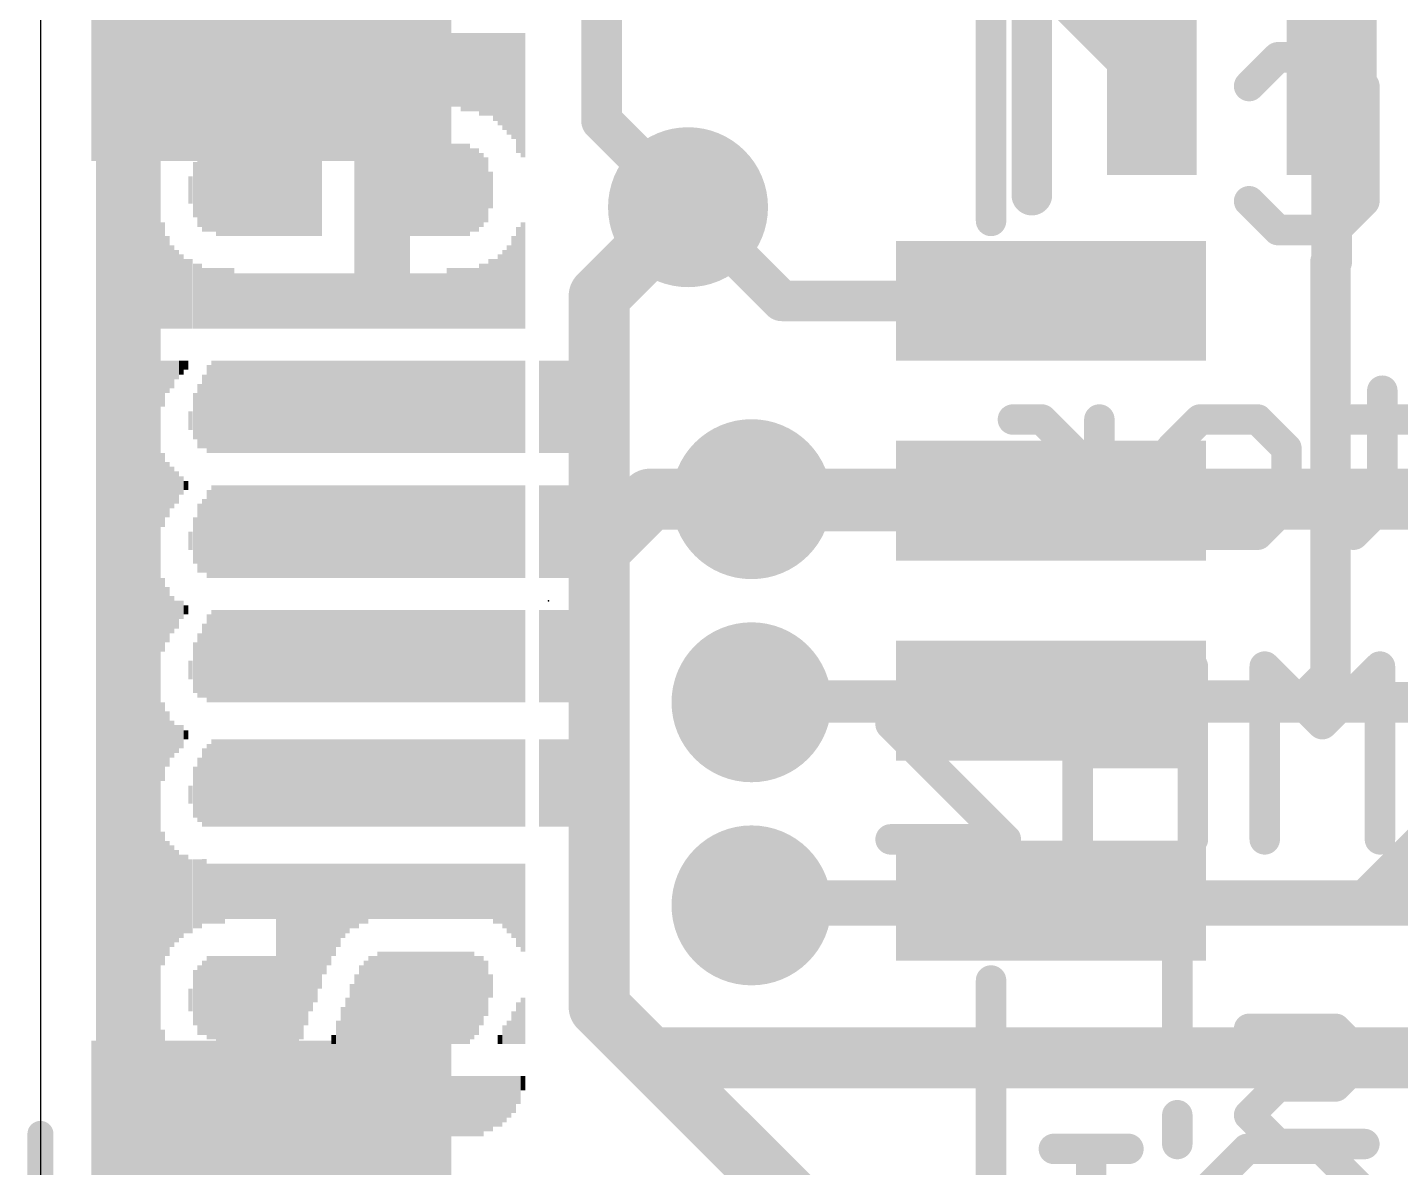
# Model space of a CAD drawing. Extents: x -0.1 to 34.1, y -8.2 to 17.8.
# Drawn here: x -0.07 to 6.8, y 6.05 to 11.76 of the extents above; entities that cross this region are included whole.
import ezdxf

# ---------------------------------------------------------------- set-up
doc = ezdxf.new("R2010")
doc.units = 0
for name, color, linetype in [('1', 12, 'CONTINUOUS'), ('16', 5, 'CONTINUOUS'), ('18', 110, 'CONTINUOUS'), ('20', 53, 'CONTINUOUS'), ('21', 40, 'CONTINUOUS'), ('22', 6, 'CONTINUOUS'), ('23', 40, 'CONTINUOUS'), ('47', 253, 'CONTINUOUS')]:
    doc.layers.add(name, color=color, linetype=linetype)

# ---------------------------------------------------------------- blocks, each defined once
blk = doc.blocks.new('RECT')
blk.add_solid([(-0.5, -0.5), (0.5, -0.5), (-0.5, 0.5), (0.5, 0.5)])
blk = doc.blocks.new('ROUNDV')
at = {"const_width": 0.5}
blk.add_lwpolyline([(0, -0.25, 1), (0, 0.25, 1), (0, -0.25)], format="xyb", dxfattribs=at)

msp = doc.modelspace()

# ---------------------------------------------------------------- linework, layer by layer
at = {"layer": '1'}
for points, const_width in [([(2.806, 12.446), (2.806, 11.291)], 0.2032), ([(4.581, 12.446), (5.558, 11.469)], 0.2032), ([(6.458, 10.5887), (6.458, 11.469)], 0.2032), ([(2.806, 11.291), (3.2385, 10.8585)], 0.2032), ([(3.2385, 10.8585), (3.707, 10.39)], 0.2032), ([(6.4516, 10.5823), (6.458, 10.5887)], 0.2032), ([(6.4516, 8.509), (6.4516, 10.5823)], 0.2032), ([(3.707, 10.39), (5.054, 10.39)], 0.2032), ([(2.794, 9.144), (3.048, 9.398)], 0.3048), ([(3.048, 9.398), (3.556, 9.398)], 0.3048), ([(3.564, 9.39), (3.556, 9.398)], 0.3048), ([(5.054, 9.39), (3.564, 9.39)], 0.3048), ([(2.794, 6.858), (2.794, 9.144)], 0.3048), ([(6.3326, 8.39), (6.4516, 8.509)], 0.2032), ([(3.564, 8.39), (3.556, 8.382)], 0.2032), ([(5.054, 8.39), (3.564, 8.39)], 0.2032), ([(5.054, 8.39), (6.3326, 8.39)], 0.2032), ([(6.985, 7.747), (6.628, 7.39)], 0.2032), ([(3.58, 7.39), (3.556, 7.366)], 0.2032), ([(5.054, 7.39), (3.58, 7.39)], 0.2032), ([(6.628, 7.39), (5.054, 7.39)], 0.2032), ([(7.112, 2.54), (2.794, 6.858)], 0.3048)]:
    msp.add_lwpolyline(points, dxfattribs=dict(at, const_width=const_width))
for points, const_width in [([(5.5221, 11.4331, 1), (5.5939, 11.5049)], 0.1016), ([(6.5088, 11.469, 1), (6.4072, 11.469)], 0.1016), ([(2.8419, 11.3269, 1), (2.7701, 11.2551)], 0.1016), ([(2.7552, 11.291, 1), (2.8568, 11.291)], 0.1016), ([(3.2744, 10.8944, 1), (3.2026, 10.8226)], 0.1016), ([(3.2026, 10.8226, 1), (3.2744, 10.8944)], 0.1016), ([(6.5024, 10.5823, 1), (6.4008, 10.5823)], 0.1016), ([(6.4157, 10.6183, 1), (6.4875, 10.5464)], 0.1016), ([(6.4939, 10.5528, 1), (6.4221, 10.6247)], 0.1016), ([(6.4072, 10.5887, 1), (6.5088, 10.5887)], 0.1016), ([(3.707, 10.4408, 1), (3.707, 10.3392)], 0.1016), ([(3.6711, 10.3541, 1), (3.7429, 10.4259)], 0.1016), ([(5.054, 10.3392, 1), (5.054, 10.4408)], 0.1016), ([(3.048, 9.4742, 1), (3.048, 9.3218)], 0.1524), ([(3.1019, 9.3441, 1), (2.9941, 9.4519)], 0.1524), ([(3.6099, 9.4519, 1), (3.5021, 9.3441)], 0.1524), ([(3.556, 9.3218, 1), (3.556, 9.4742)], 0.1524), ([(3.564, 9.4662, 1), (3.564, 9.3138)], 0.1524), ([(3.5101, 9.3361, 1), (3.6179, 9.4439)], 0.1524), ([(5.054, 9.3138, 1), (5.054, 9.4662)], 0.1524), ([(2.8702, 9.144, 1), (2.7178, 9.144)], 0.1524), ([(2.7401, 9.1979, 1), (2.8479, 9.0901)], 0.1524), ([(6.4875, 8.4731, 1), (6.4157, 8.5449)], 0.1016), ([(6.4008, 8.509, 1), (6.5024, 8.509)], 0.1016), ([(3.5201, 8.4179, 1), (3.5919, 8.3461)], 0.1016), ([(3.564, 8.4408, 1), (3.564, 8.3392)], 0.1016), ([(3.5999, 8.3541, 1), (3.5281, 8.4259)], 0.1016), ([(5.054, 8.4408, 1), (5.054, 8.3392)], 0.1016), ([(5.054, 8.3392, 1), (5.054, 8.4408)], 0.1016), ([(6.2967, 8.4259, 1), (6.3685, 8.3541)], 0.1016), ([(6.3326, 8.3392, 1), (6.3326, 8.4408)], 0.1016), ([(3.58, 7.4408, 1), (3.58, 7.3392)], 0.1016), ([(3.6159, 7.3541, 1), (3.5441, 7.4259)], 0.1016), ([(5.054, 7.4408, 1), (5.054, 7.3392)], 0.1016), ([(5.054, 7.3392, 1), (5.054, 7.4408)], 0.1016), ([(6.628, 7.3392, 1), (6.628, 7.4408)], 0.1016), ([(3.5201, 7.4019, 1), (3.5919, 7.3301)], 0.1016), ([(6.5921, 7.4259, 1), (6.6639, 7.3541)], 0.1016), ([(2.8479, 6.9119, 1), (2.7401, 6.8041)], 0.1524), ([(2.7178, 6.858, 1), (2.8702, 6.858)], 0.1524)]:
    msp.add_lwpolyline(points, format="xyb", dxfattribs=dict(at, const_width=const_width))
at = {"layer": '16'}
for points, const_width in [([(2.794, 10.414), (3.2385, 10.8585)], 0.3048), ([(2.794, 6.858), (2.794, 10.414)], 0.3048), ([(3.556, 9.398), (7.112, 9.398)], 0.3048), ([(3.556, 8.382), (11.303, 8.382)], 0.2032), ([(3.556, 7.366), (11.557, 7.366)], 0.2032), ([(3.048, 6.604), (2.794, 6.858)], 0.3048), ([(7.493, 6.604), (3.048, 6.604)], 0.3048)]:
    msp.add_lwpolyline(points, dxfattribs=dict(at, const_width=const_width))
for points, const_width in [([(3.2924, 10.8046, 1), (3.1846, 10.9124)], 0.1524), ([(2.8702, 10.414, 1), (2.7178, 10.414)], 0.1524), ([(2.7401, 10.4679, 1), (2.8479, 10.3601)], 0.1524), ([(3.556, 9.4742, 1), (3.556, 9.3218)], 0.1524), ([(3.556, 8.4328, 1), (3.556, 8.3312)], 0.1016), ([(3.556, 7.4168, 1), (3.556, 7.3152)], 0.1016), ([(2.8479, 6.9119, 1), (2.7401, 6.8041)], 0.1524), ([(2.7178, 6.858, 1), (2.8702, 6.858)], 0.1524), ([(3.048, 6.6802, 1), (3.048, 6.5278)], 0.1524), ([(2.9941, 6.5501, 1), (3.1019, 6.6579)], 0.1524)]:
    msp.add_lwpolyline(points, format="xyb", dxfattribs=dict(at, const_width=const_width))
at = {"layer": '20'}
msp.add_line((0, 15.24), (0, 2.54), dxfattribs=at)
at = {"layer": '21'}
for points, const_width in [([(4.958, 10.919), (4.958, 13.719)], 0.2032), ([(4.754, 11.89), (4.754, 10.79)], 0.1524), ([(0.454, 10.99), (0.454, 6.79)], 0.1524), ([(4.754, 6.99), (4.754, 5.79)], 0.1524), ([(5.0682, 6.1478), (5.4411, 6.1478)], 0.1524), ([(5.2546, 5.0292), (5.2546, 6.1478)], 0.1524), ([(6.0342, 6.1478), (5.8478, 5.9613)], 0.1524), ([(6.4071, 6.1478), (6.0342, 6.1478)], 0.1524), ([(6.5935, 5.9613), (6.4071, 6.1478)], 0.1524)]:
    msp.add_lwpolyline(points, dxfattribs=dict(at, const_width=const_width))
for points, const_width in [([(0.4921, 10.99, 1), (0.4159, 10.99)], 0.0762), ([(4.9072, 10.919, 1), (5.0088, 10.919)], 0.1016), ([(4.7159, 10.79, 1), (4.7921, 10.79)], 0.0762), ([(4.7921, 6.99, 1), (4.7159, 6.99)], 0.0762), ([(0.4159, 6.79, 1), (0.4921, 6.79)], 0.0762), ([(5.0682, 6.1859, 1), (5.0682, 6.1097)], 0.0762), ([(5.2927, 6.1478, 1), (5.2165, 6.1478)], 0.0762), ([(5.4411, 6.1097, 1), (5.4411, 6.1859)], 0.0762), ([(6.0342, 6.1859, 1), (6.0342, 6.1097)], 0.0762), ([(6.0612, 6.1208, 1), (6.0073, 6.1747)], 0.0762), ([(6.434, 6.1747, 1), (6.3801, 6.1208)], 0.0762), ([(6.4071, 6.1097, 1), (6.4071, 6.1859)], 0.0762)]:
    msp.add_lwpolyline(points, format="xyb", dxfattribs=dict(at, const_width=const_width))
at = {"layer": '22', "const_width": 0.1524}
for points in [[(6.0447, 11.4645), (6.1887, 11.6085)], [(6.1887, 11.6085), (6.4768, 11.6085)], [(6.4768, 11.6085), (6.6209, 11.4645)], [(6.6209, 11.4645), (6.6209, 10.8883)], [(6.1887, 10.7442), (6.0447, 10.8883)], [(6.6209, 10.8883), (6.4768, 10.7442)], [(6.4768, 10.7442), (6.1887, 10.7442)], [(6.7107, 9.9405), (6.7107, 9.3643)], [(5.0075, 9.7964), (4.8634, 9.7964)], [(5.2956, 9.5083), (5.0075, 9.7964)], [(5.2956, 9.2202), (5.2956, 9.7964)], [(5.6549, 9.6524), (5.7989, 9.7964)], [(5.7989, 9.7964), (6.087, 9.7964)], [(6.087, 9.7964), (6.2311, 9.6524)], [(6.8548, 9.7964), (6.5667, 9.7964)], [(5.6549, 9.3643), (5.6549, 9.6524)], [(6.2311, 9.6524), (6.2311, 9.3643)], [(5.7989, 9.2202), (5.6549, 9.3643)], [(6.2311, 9.3643), (6.087, 9.2202)], [(6.7107, 9.3643), (6.5667, 9.2202)], [(6.087, 9.2202), (5.7989, 9.2202)], [(5.1871, 8.5605), (5.1871, 7.6962)], [(5.7633, 7.6962), (5.7633, 8.5605)], [(6.4107, 8.2724), (6.1226, 8.5605)], [(6.1226, 8.5605), (6.1226, 7.6962)], [(6.6989, 8.5605), (6.4107, 8.2724)], [(6.6989, 7.6962), (6.6989, 8.5605)], [(4.8278, 8.2724), (4.2516, 8.2724)], [(4.2516, 8.2724), (4.8278, 7.6962)], [(5.7633, 8.1284), (5.1871, 8.1284)], [(4.8278, 7.6962), (4.2516, 7.6962)], [(5.6854, 7.1806), (5.6854, 6.6044)], [(6.4768, 6.7484), (6.0447, 6.7484)], [(6.6209, 6.6044), (6.4768, 6.7484)], [(6.4768, 6.4603), (6.6209, 6.6044)], [(6.0447, 6.3163), (6.1887, 6.4603)], [(6.1887, 6.4603), (6.4768, 6.4603)], [(5.6854, 6.3163), (5.6854, 6.1722)], [(6.1887, 6.1722), (6.0447, 6.3163)], [(6.6209, 6.1722), (6.1887, 6.1722)]]:
    msp.add_lwpolyline(points, dxfattribs=at)
at = {"layer": '22', "const_width": 0.0762}
for points in [[(6.1887, 11.6466, 1), (6.1887, 11.5704)], [(6.2157, 11.5816, 1), (6.1618, 11.6355)], [(6.5038, 11.6355, 1), (6.4499, 11.5816)], [(6.4768, 11.5704, 1), (6.4768, 11.6466)], [(6.659, 11.4645, 1), (6.5828, 11.4645)], [(6.0177, 11.4914, 1), (6.0716, 11.4375)], [(6.594, 11.4375, 1), (6.6478, 11.4914)], [(6.0716, 10.9152, 1), (6.0177, 10.8613)], [(6.5828, 10.8883, 1), (6.659, 10.8883)], [(6.6478, 10.8613, 1), (6.594, 10.9152)], [(6.1887, 10.7823, 1), (6.1887, 10.7061)], [(6.1618, 10.7173, 1), (6.2157, 10.7711)], [(6.4499, 10.7711, 1), (6.5038, 10.7173)], [(6.4768, 10.7061, 1), (6.4768, 10.7823)], [(6.7488, 9.9405, 1), (6.6726, 9.9405)], [(4.8634, 9.8345, 1), (4.8634, 9.7583)], [(5.0344, 9.8234, 1), (4.9805, 9.7695)], [(5.0075, 9.7583, 1), (5.0075, 9.8345)], [(5.3337, 9.7964, 1), (5.2575, 9.7964)], [(5.7989, 9.8345, 1), (5.7989, 9.7583)], [(5.8259, 9.7695, 1), (5.772, 9.8234)], [(6.114, 9.8234, 1), (6.0601, 9.7695)], [(6.087, 9.7583, 1), (6.087, 9.8345)], [(6.5667, 9.8345, 1), (6.5667, 9.7583)], [(5.6279, 9.6793, 1), (5.6818, 9.6254)], [(5.693, 9.6524, 1), (5.6168, 9.6524)], [(6.2692, 9.6524, 1), (6.193, 9.6524)], [(6.2042, 9.6254, 1), (6.258, 9.6793)], [(5.2686, 9.4814, 1), (5.3225, 9.5353)], [(5.6818, 9.3912, 1), (5.6279, 9.3373)], [(6.258, 9.3373, 1), (6.2042, 9.3912)], [(6.7377, 9.3373, 1), (6.6838, 9.3912)], [(5.6168, 9.3643, 1), (5.693, 9.3643)], [(6.193, 9.3643, 1), (6.2692, 9.3643)], [(6.6726, 9.3643, 1), (6.7488, 9.3643)], [(5.7989, 9.2583, 1), (5.7989, 9.1821)], [(5.772, 9.1933, 1), (5.8259, 9.2471)], [(6.0601, 9.2471, 1), (6.114, 9.1933)], [(6.087, 9.1821, 1), (6.087, 9.2583)], [(6.5397, 9.2471, 1), (6.5936, 9.1933)], [(5.2575, 9.2202, 1), (5.3337, 9.2202)], [(5.2252, 8.5605, 1), (5.149, 8.5605)], [(5.8014, 8.5605, 1), (5.7252, 8.5605)], [(6.1496, 8.5875, 1), (6.0957, 8.5336)], [(6.1607, 8.5605, 1), (6.0845, 8.5605)], [(6.737, 8.5605, 1), (6.6608, 8.5605)], [(6.7258, 8.5336, 1), (6.6719, 8.5875)], [(4.2516, 8.3105, 1), (4.2516, 8.2343)], [(4.2785, 8.2994, 1), (4.2247, 8.2455)], [(4.8278, 8.2343, 1), (4.8278, 8.3105)], [(6.3838, 8.2994, 1), (6.4377, 8.2455)], [(6.3838, 8.2455, 1), (6.4377, 8.2994)], [(5.1871, 8.1665, 1), (5.1871, 8.0903)], [(5.7633, 8.0903, 1), (5.7633, 8.1665)], [(4.2516, 7.7343, 1), (4.2516, 7.6581)], [(4.8009, 7.6693, 1), (4.8548, 7.7231)], [(4.8278, 7.6581, 1), (4.8278, 7.7343)], [(5.149, 7.6962, 1), (5.2252, 7.6962)], [(5.7252, 7.6962, 1), (5.8014, 7.6962)], [(6.0845, 7.6962, 1), (6.1607, 7.6962)], [(6.6608, 7.6962, 1), (6.737, 7.6962)], [(5.7235, 7.1806, 1), (5.6473, 7.1806)], [(6.0447, 6.7865, 1), (6.0447, 6.7103)], [(6.5038, 6.7754, 1), (6.4499, 6.7215)], [(6.4768, 6.7103, 1), (6.4768, 6.7865)], [(6.6478, 6.5774, 1), (6.594, 6.6313)], [(6.594, 6.5774, 1), (6.6478, 6.6313)], [(5.6473, 6.6044, 1), (5.7235, 6.6044)], [(6.1887, 6.4984, 1), (6.1887, 6.4222)], [(6.2157, 6.4334, 1), (6.1618, 6.4873)], [(6.4499, 6.4873, 1), (6.5038, 6.4334)], [(6.4768, 6.4222, 1), (6.4768, 6.4984)], [(5.7235, 6.3163, 1), (5.6473, 6.3163)], [(6.0716, 6.3432, 1), (6.0177, 6.2893)], [(6.0177, 6.3432, 1), (6.0716, 6.2893)], [(5.6473, 6.1722, 1), (5.7235, 6.1722)], [(6.1887, 6.2103, 1), (6.1887, 6.1341)], [(6.1618, 6.1453, 1), (6.2157, 6.1991)], [(6.6209, 6.1341, 1), (6.6209, 6.2103)]]:
    msp.add_lwpolyline(points, format="xyb", dxfattribs=at)
at = {"layer": '23'}
msp.add_point((2.54, 8.89), dxfattribs=at)
at = {"layer": '47', "const_width": 0.13}
msp.add_lwpolyline([(0, 6.223), (0, -8.173)], dxfattribs=at)
at = {"layer": '47', "const_width": 0.065}
msp.add_lwpolyline([(0.0325, 6.223, 1), (-0.0325, 6.223)], format="xyb", dxfattribs=at)

# ---------------------------------------------------------------- block references
at = {"layer": '1'}
for p, xscale, yscale in [((1.154, 11.69), 1.8, 1.2), ((5.558, 11.469), 0.45, 0.9), ((6.458, 11.469), 0.45, 0.9), ((5.054, 10.39), 1.55, 0.6), ((5.054, 9.39), 1.55, 0.6), ((5.054, 8.39), 1.55, 0.6), ((5.054, 7.39), 1.55, 0.6), ((1.154, 6.09), 1.8, 1.2)]:
    msp.add_blockref('RECT', p, dxfattribs=dict(at, xscale=xscale, yscale=yscale))
at = {"layer": '18', "xscale": 0.8001, "yscale": 0.8001}
for p in [(3.2385, 10.8585), (3.2385, 10.8585), (3.556, 9.398), (3.556, 9.398), (3.556, 8.382), (3.556, 8.382), (3.556, 7.366), (3.556, 7.366)]:
    msp.add_blockref('ROUNDV', p, dxfattribs=at)
at = {"layer": '22', "rotation": 270}
for p, xscale, yscale in [((0.2887, 9.0856), 5.2883, 0.0231), ((0.3118, 9.0513), 5.3569, 0.0231), ((0.3349, 9.0284), 5.4026, 0.0231), ((0.358, 9.017), 5.4254, 0.0231), ((0.381, 9.0056), 5.4483, 0.0229), ((0.404, 8.9941), 5.4712, 0.0231), ((0.4271, 8.9941), 5.4712, 0.0231), ((0.4502, 8.9827), 5.494, 0.0231), ((0.4733, 8.9827), 5.494, 0.0231), ((0.4964, 8.97), 5.5194, 0.0231), ((0.5196, 8.97), 5.5194, 0.0231), ((0.5427, 8.97), 5.5194, 0.0231), ((0.5658, 8.97), 5.5194, 0.0231), ((0.5889, 8.97), 5.5194, 0.0231), ((0.7736, 11.5227), 0.414, 0.0231), ((0.7967, 11.5227), 0.414, 0.0231), ((0.8198, 11.5341), 0.3912, 0.0231), ((0.8429, 11.5341), 0.3912, 0.0231), ((0.866, 11.5341), 0.3912, 0.0231), ((0.889, 11.5341), 0.3912, 0.0229), ((0.912, 11.5456), 0.3683, 0.0231), ((0.9351, 11.5456), 0.3683, 0.0231), ((0.9582, 11.5456), 0.3683, 0.0231), ((0.9813, 11.5456), 0.3683, 0.0231), ((1.0044, 11.5456), 0.3683, 0.0231), ((1.0276, 11.5456), 0.3683, 0.0231), ((1.0507, 11.5456), 0.3683, 0.0231), ((1.0738, 11.5456), 0.3683, 0.0231), ((1.0969, 11.5456), 0.3683, 0.0231), ((1.12, 11.5456), 0.3683, 0.0231), ((1.143, 11.5456), 0.3683, 0.0229), ((1.166, 11.5456), 0.3683, 0.0231), ((1.1891, 11.5456), 0.3683, 0.0231), ((1.2122, 11.5456), 0.3683, 0.0231), ((1.2353, 11.5456), 0.3683, 0.0231), ((1.2584, 11.5456), 0.3683, 0.0231), ((1.2816, 11.5456), 0.3683, 0.0231), ((1.3047, 11.5456), 0.3683, 0.0231), ((1.3278, 11.5456), 0.3683, 0.0231), ((1.3509, 11.5456), 0.3683, 0.0231), ((1.374, 11.5456), 0.3683, 0.0231), ((1.397, 11.5456), 0.3683, 0.0229), ((1.42, 11.5456), 0.3683, 0.0231), ((1.4431, 11.5456), 0.3683, 0.0231), ((1.4662, 11.5456), 0.3683, 0.0231), ((1.4893, 11.5456), 0.3683, 0.0231), ((1.5124, 11.5456), 0.3683, 0.0231), ((1.5356, 11.5456), 0.3683, 0.0231), ((1.5587, 11.5456), 0.3683, 0.0231), ((1.5818, 11.5456), 0.3683, 0.0231), ((1.6049, 11.5456), 0.3683, 0.0231), ((1.628, 11.5456), 0.3683, 0.0231), ((1.651, 11.5456), 0.3683, 0.0229), ((1.674, 11.5456), 0.3683, 0.0231), ((1.6971, 11.5456), 0.3683, 0.0231), ((1.7202, 11.5456), 0.3683, 0.0231), ((1.7433, 11.5456), 0.3683, 0.0231), ((1.7664, 11.5456), 0.3683, 0.0231), ((1.7896, 11.5456), 0.3683, 0.0231), ((1.8127, 11.5456), 0.3683, 0.0231), ((1.8358, 11.5456), 0.3683, 0.0231), ((1.8589, 11.5456), 0.3683, 0.0231), ((1.882, 11.5456), 0.3683, 0.0231), ((1.905, 11.5456), 0.3683, 0.0229), ((1.928, 11.5456), 0.3683, 0.0231), ((1.9511, 11.5456), 0.3683, 0.0231), ((1.9742, 11.5456), 0.3683, 0.0231), ((1.9973, 11.5456), 0.3683, 0.0231), ((2.0204, 11.5456), 0.3683, 0.0231), ((2.0436, 11.5456), 0.3683, 0.0231), ((2.0667, 11.5456), 0.3683, 0.0231), ((2.0898, 11.5456), 0.3683, 0.0231), ((2.1129, 11.5341), 0.3912, 0.0231), ((2.136, 11.5341), 0.3912, 0.0231), ((2.159, 11.5341), 0.3912, 0.0229), ((2.182, 11.5341), 0.3912, 0.0231), ((2.2051, 11.5227), 0.414, 0.0231), ((2.2282, 11.5227), 0.414, 0.0231), ((2.2513, 11.5227), 0.414, 0.0231), ((2.2744, 11.51), 0.4394, 0.0231), ((2.2976, 11.4986), 0.4623, 0.0231), ((2.3207, 11.4871), 0.4851, 0.0231), ((2.3438, 11.4757), 0.508, 0.0231), ((2.3669, 11.4643), 0.5309, 0.0231), ((2.39, 11.43), 0.5994, 0.0231), ((2.413, 11.4186), 0.6223, 0.0229), ((0.612, 11.3259), 0.3912, 0.0231), ((0.635, 11.3487), 0.3454, 0.0229), ((0.658, 11.3716), 0.2997, 0.0231), ((0.6811, 11.383), 0.2769, 0.0231), ((0.7042, 11.3944), 0.254, 0.0231), ((0.7273, 11.4059), 0.2311, 0.0231), ((0.7504, 11.4059), 0.2311, 0.0231), ((0.7967, 10.9449), 0.3708, 0.0231), ((0.8198, 10.9449), 0.4166, 0.0231), ((0.8429, 10.9449), 0.4166, 0.0231), ((0.866, 10.9563), 0.4394, 0.0231), ((0.889, 10.9449), 0.4623, 0.0229), ((0.912, 10.9449), 0.4623, 0.0231), ((0.9351, 10.9449), 0.4623, 0.0231), ((0.9582, 10.9449), 0.4623, 0.0231), ((0.9813, 10.9449), 0.4623, 0.0231), ((1.0044, 10.9449), 0.4623, 0.0231), ((1.0276, 10.9449), 0.4623, 0.0231), ((1.0507, 10.9449), 0.4623, 0.0231), ((1.0738, 10.9449), 0.4623, 0.0231), ((1.0969, 10.9449), 0.4623, 0.0231), ((1.12, 10.9449), 0.4623, 0.0231), ((1.143, 10.9449), 0.4623, 0.0229), ((1.166, 10.9449), 0.4623, 0.0231), ((1.1891, 10.9449), 0.4623, 0.0231), ((1.2122, 10.9449), 0.4623, 0.0231), ((1.2353, 10.9449), 0.4623, 0.0231), ((1.2584, 10.9449), 0.4623, 0.0231), ((1.2816, 10.9449), 0.4623, 0.0231), ((1.3047, 10.9449), 0.4623, 0.0231), ((1.3278, 10.9449), 0.4623, 0.0231), ((1.3509, 10.9449), 0.4623, 0.0231), ((1.374, 10.9449), 0.4623, 0.0231), ((1.397, 10.9449), 0.4623, 0.0229), ((1.5818, 10.7137), 0.9246, 0.0231), ((1.6049, 10.7137), 0.9246, 0.0231), ((1.628, 10.7137), 0.9246, 0.0231), ((1.651, 10.7137), 0.9246, 0.0229), ((1.674, 10.7137), 0.9246, 0.0231), ((1.6971, 10.7137), 0.9246, 0.0231), ((1.7202, 10.7137), 0.9246, 0.0231), ((1.7433, 10.7137), 0.9246, 0.0231), ((1.7664, 10.7137), 0.9246, 0.0231), ((1.7896, 10.7137), 0.9246, 0.0231), ((1.8127, 10.7137), 0.9246, 0.0231), ((1.8358, 10.7137), 0.9246, 0.0231), ((1.8589, 10.9449), 0.4623, 0.0231), ((1.882, 10.9449), 0.4623, 0.0231), ((1.905, 10.9449), 0.4623, 0.0229), ((1.928, 10.9449), 0.4623, 0.0231), ((1.9511, 10.9449), 0.4623, 0.0231), ((1.9742, 10.9449), 0.4623, 0.0231), ((1.9973, 10.9449), 0.4623, 0.0231), ((2.0204, 10.9449), 0.4623, 0.0231), ((2.0436, 10.9449), 0.4623, 0.0231), ((2.0667, 10.9449), 0.4623, 0.0231), ((2.0898, 10.9449), 0.4623, 0.0231), ((2.1129, 10.9449), 0.4623, 0.0231), ((2.136, 10.9449), 0.4623, 0.0231), ((2.159, 10.9449), 0.4166, 0.0229), ((2.182, 10.9449), 0.4166, 0.0231), ((2.2051, 10.9449), 0.3708, 0.0231), ((0.7736, 10.9461), 0.2769, 0.0231), ((2.2282, 10.9449), 0.3251, 0.0231), ((0.7504, 10.9449), 0.1372, 0.0231), ((2.2513, 10.9449), 0.1829, 0.0231), ((0.612, 10.5169), 0.5309, 0.0231), ((2.413, 10.5169), 0.5309, 0.0229), ((0.635, 10.4826), 0.4623, 0.0229), ((2.3669, 10.4826), 0.4623, 0.0231), ((2.39, 10.5054), 0.508, 0.0231), ((0.658, 10.4597), 0.4166, 0.0231), ((0.6811, 10.4483), 0.3937, 0.0231), ((2.3207, 10.4483), 0.3937, 0.0231), ((2.3438, 10.4597), 0.4166, 0.0231), ((0.7042, 10.4369), 0.3708, 0.0231), ((0.7273, 10.4254), 0.348, 0.0231), ((0.7504, 10.4254), 0.348, 0.0231), ((0.7736, 10.414), 0.3251, 0.0231), ((0.7967, 10.414), 0.3251, 0.0231), ((2.2051, 10.414), 0.3251, 0.0231), ((2.2282, 10.414), 0.3251, 0.0231), ((2.2513, 10.4254), 0.348, 0.0231), ((2.2744, 10.4254), 0.348, 0.0231), ((2.2976, 10.4369), 0.3708, 0.0231), ((0.8198, 10.4026), 0.3023, 0.0231), ((0.8429, 10.4026), 0.3023, 0.0231), ((0.866, 10.4026), 0.3023, 0.0231), ((0.889, 10.4026), 0.3023, 0.0229), ((0.912, 10.4026), 0.3023, 0.0231), ((0.9351, 10.4026), 0.3023, 0.0231), ((0.9582, 10.4026), 0.3023, 0.0231), ((0.9813, 10.3899), 0.2769, 0.0231), ((1.0044, 10.3899), 0.2769, 0.0231), ((1.0276, 10.3899), 0.2769, 0.0231), ((1.0507, 10.3899), 0.2769, 0.0231), ((1.0738, 10.3899), 0.2769, 0.0231), ((1.0969, 10.3899), 0.2769, 0.0231), ((1.12, 10.3899), 0.2769, 0.0231), ((1.143, 10.3899), 0.2769, 0.0229), ((1.166, 10.3899), 0.2769, 0.0231), ((1.1891, 10.3899), 0.2769, 0.0231), ((1.2122, 10.3899), 0.2769, 0.0231), ((1.2353, 10.3899), 0.2769, 0.0231), ((1.2584, 10.3899), 0.2769, 0.0231), ((1.2816, 10.3899), 0.2769, 0.0231), ((1.3047, 10.3899), 0.2769, 0.0231), ((1.3278, 10.3899), 0.2769, 0.0231), ((1.3509, 10.3899), 0.2769, 0.0231), ((1.374, 10.3899), 0.2769, 0.0231), ((1.397, 10.3899), 0.2769, 0.0229), ((1.42, 10.3899), 0.2769, 0.0231), ((1.4431, 10.3899), 0.2769, 0.0231), ((1.4662, 10.3899), 0.2769, 0.0231), ((1.4893, 10.3899), 0.2769, 0.0231), ((1.5124, 10.3899), 0.2769, 0.0231), ((1.5356, 10.3899), 0.2769, 0.0231), ((1.5587, 10.3899), 0.2769, 0.0231), ((1.8589, 10.3899), 0.2769, 0.0231), ((1.882, 10.3899), 0.2769, 0.0231), ((1.905, 10.3899), 0.2769, 0.0229), ((1.928, 10.3899), 0.2769, 0.0231), ((1.9511, 10.3899), 0.2769, 0.0231), ((1.9742, 10.3899), 0.2769, 0.0231), ((1.9973, 10.3899), 0.2769, 0.0231), ((2.0204, 10.3899), 0.2769, 0.0231), ((2.0436, 10.4026), 0.3023, 0.0231), ((2.0667, 10.4026), 0.3023, 0.0231), ((2.0898, 10.4026), 0.3023, 0.0231), ((2.1129, 10.4026), 0.3023, 0.0231), ((2.136, 10.4026), 0.3023, 0.0231), ((2.159, 10.4026), 0.3023, 0.0229), ((2.182, 10.4026), 0.3023, 0.0231), ((0.612, 9.9759), 0.2311, 0.0231), ((0.635, 10.0101), 0.1626, 0.0229), ((0.658, 10.0216), 0.1397, 0.0231), ((0.6811, 10.0444), 0.094, 0.0231), ((0.7042, 10.0559), 0.0711, 0.0231), ((0.7273, 10.0686), 0.0457, 0.0231), ((0.8429, 9.8489), 0.4394, 0.0231), ((0.866, 9.8603), 0.4623, 0.0231), ((0.889, 9.8603), 0.4623, 0.0229), ((0.912, 9.8603), 0.4623, 0.0231), ((0.9351, 9.8603), 0.4623, 0.0231), ((0.9582, 9.8603), 0.4623, 0.0231), ((0.9813, 9.8603), 0.4623, 0.0231), ((1.0044, 9.8603), 0.4623, 0.0231), ((1.0276, 9.8603), 0.4623, 0.0231), ((1.0507, 9.8603), 0.4623, 0.0231), ((1.0738, 9.8603), 0.4623, 0.0231), ((1.0969, 9.8603), 0.4623, 0.0231), ((1.12, 9.8603), 0.4623, 0.0231), ((1.143, 9.8603), 0.4623, 0.0229), ((1.166, 9.8603), 0.4623, 0.0231), ((1.1891, 9.8603), 0.4623, 0.0231), ((1.2122, 9.8603), 0.4623, 0.0231), ((1.2353, 9.8603), 0.4623, 0.0231), ((1.2584, 9.8603), 0.4623, 0.0231), ((1.2816, 9.8603), 0.4623, 0.0231), ((1.3047, 9.8603), 0.4623, 0.0231), ((1.3278, 9.8603), 0.4623, 0.0231), ((1.3509, 9.8603), 0.4623, 0.0231), ((1.374, 9.8603), 0.4623, 0.0231), ((1.397, 9.8603), 0.4623, 0.0229), ((1.42, 9.8603), 0.4623, 0.0231), ((1.4431, 9.8603), 0.4623, 0.0231), ((1.4662, 9.8603), 0.4623, 0.0231), ((1.4893, 9.8603), 0.4623, 0.0231), ((1.5124, 9.8603), 0.4623, 0.0231), ((1.5356, 9.8603), 0.4623, 0.0231), ((1.5587, 9.8603), 0.4623, 0.0231), ((1.5818, 9.8603), 0.4623, 0.0231), ((1.6049, 9.8603), 0.4623, 0.0231), ((1.628, 9.8603), 0.4623, 0.0231), ((1.651, 9.8603), 0.4623, 0.0229), ((1.674, 9.8603), 0.4623, 0.0231), ((1.6971, 9.8603), 0.4623, 0.0231), ((1.7202, 9.8603), 0.4623, 0.0231), ((1.7433, 9.8603), 0.4623, 0.0231), ((1.7664, 9.8603), 0.4623, 0.0231), ((1.7896, 9.8603), 0.4623, 0.0231), ((1.8127, 9.8603), 0.4623, 0.0231), ((1.8358, 9.8603), 0.4623, 0.0231), ((1.8589, 9.8603), 0.4623, 0.0231), ((1.882, 9.8603), 0.4623, 0.0231), ((1.905, 9.8603), 0.4623, 0.0229), ((1.928, 9.8603), 0.4623, 0.0231), ((1.9511, 9.8603), 0.4623, 0.0231), ((1.9742, 9.8603), 0.4623, 0.0231), ((1.9973, 9.8603), 0.4623, 0.0231), ((2.0204, 9.8603), 0.4623, 0.0231), ((2.0436, 9.8603), 0.4623, 0.0231), ((2.0667, 9.8603), 0.4623, 0.0231), ((2.0898, 9.8603), 0.4623, 0.0231), ((2.1129, 9.8603), 0.4623, 0.0231), ((2.136, 9.8603), 0.4623, 0.0231), ((2.159, 9.8603), 0.4623, 0.0229), ((2.182, 9.8603), 0.4623, 0.0231), ((2.2051, 9.8603), 0.4623, 0.0231), ((2.2282, 9.8603), 0.4623, 0.0231), ((2.2513, 9.8603), 0.4623, 0.0231), ((2.2744, 9.8603), 0.4623, 0.0231), ((2.2976, 9.8603), 0.4623, 0.0231), ((2.3207, 9.8603), 0.4623, 0.0231), ((2.3438, 9.8603), 0.4623, 0.0231), ((2.3669, 9.8603), 0.4623, 0.0231), ((2.39, 9.8603), 0.4623, 0.0231), ((2.413, 9.8603), 0.4623, 0.0229), ((2.5053, 9.8603), 0.4623, 0.0231), ((2.5284, 9.8603), 0.4623, 0.0231), ((2.5516, 9.8603), 0.4623, 0.0231), ((2.5747, 9.8603), 0.4623, 0.0231), ((2.5978, 9.8603), 0.4623, 0.0231), ((2.6209, 9.8603), 0.4623, 0.0231), ((2.644, 9.8603), 0.4623, 0.0231), ((2.667, 9.8603), 0.4623, 0.0229), ((2.69, 9.8603), 0.4623, 0.0231), ((2.7131, 9.8603), 0.4623, 0.0231), ((2.7362, 9.8603), 0.4623, 0.0231), ((2.7593, 9.8603), 0.4623, 0.0231), ((2.7824, 9.8603), 0.4623, 0.0231), ((2.8056, 9.8603), 0.4623, 0.0231), ((2.8287, 9.8603), 0.4623, 0.0231), ((2.8518, 9.8603), 0.4623, 0.0231), ((2.8749, 9.8603), 0.4623, 0.0231), ((2.898, 9.8603), 0.4623, 0.0231), ((2.921, 9.8603), 0.4623, 0.0229), ((0.7967, 9.8133), 0.3226, 0.0231), ((0.8198, 9.8361), 0.3683, 0.0231), ((0.7736, 9.8133), 0.2311, 0.0231), ((0.7504, 9.7904), 0.094, 0.0231), ((0.612, 9.4437), 0.3708, 0.0231), ((0.635, 9.445), 0.2769, 0.0229), ((0.658, 9.4564), 0.2083, 0.0231), ((0.6811, 9.4564), 0.1626, 0.0231), ((0.7042, 9.4666), 0.0914, 0.0231), ((0.7273, 9.4666), 0.0457, 0.0231), ((0.8429, 9.224), 0.4394, 0.0231), ((0.866, 9.2354), 0.4623, 0.0231), ((0.889, 9.2354), 0.4623, 0.0229), ((0.912, 9.2354), 0.4623, 0.0231), ((0.9351, 9.2354), 0.4623, 0.0231), ((0.9582, 9.2354), 0.4623, 0.0231), ((0.9813, 9.2354), 0.4623, 0.0231), ((1.0044, 9.2354), 0.4623, 0.0231), ((1.0276, 9.2354), 0.4623, 0.0231), ((1.0507, 9.2354), 0.4623, 0.0231), ((1.0738, 9.2354), 0.4623, 0.0231), ((1.0969, 9.2354), 0.4623, 0.0231), ((1.12, 9.2354), 0.4623, 0.0231), ((1.143, 9.2354), 0.4623, 0.0229), ((1.166, 9.2354), 0.4623, 0.0231), ((1.1891, 9.2354), 0.4623, 0.0231), ((1.2122, 9.2354), 0.4623, 0.0231), ((1.2353, 9.2354), 0.4623, 0.0231), ((1.2584, 9.2354), 0.4623, 0.0231), ((1.2816, 9.2354), 0.4623, 0.0231), ((1.3047, 9.2354), 0.4623, 0.0231), ((1.3278, 9.2354), 0.4623, 0.0231), ((1.3509, 9.2354), 0.4623, 0.0231), ((1.374, 9.2354), 0.4623, 0.0231), ((1.397, 9.2354), 0.4623, 0.0229), ((1.42, 9.2354), 0.4623, 0.0231), ((1.4431, 9.2354), 0.4623, 0.0231), ((1.4662, 9.2354), 0.4623, 0.0231), ((1.4893, 9.2354), 0.4623, 0.0231), ((1.5124, 9.2354), 0.4623, 0.0231), ((1.5356, 9.2354), 0.4623, 0.0231), ((1.5587, 9.2354), 0.4623, 0.0231), ((1.5818, 9.2354), 0.4623, 0.0231), ((1.6049, 9.2354), 0.4623, 0.0231), ((1.628, 9.2354), 0.4623, 0.0231), ((1.651, 9.2354), 0.4623, 0.0229), ((1.674, 9.2354), 0.4623, 0.0231), ((1.6971, 9.2354), 0.4623, 0.0231), ((1.7202, 9.2354), 0.4623, 0.0231), ((1.7433, 9.2354), 0.4623, 0.0231), ((1.7664, 9.2354), 0.4623, 0.0231), ((1.7896, 9.2354), 0.4623, 0.0231), ((1.8127, 9.2354), 0.4623, 0.0231), ((1.8358, 9.2354), 0.4623, 0.0231), ((1.8589, 9.2354), 0.4623, 0.0231), ((1.882, 9.2354), 0.4623, 0.0231), ((1.905, 9.2354), 0.4623, 0.0229), ((1.928, 9.2354), 0.4623, 0.0231), ((1.9511, 9.2354), 0.4623, 0.0231), ((1.9742, 9.2354), 0.4623, 0.0231), ((1.9973, 9.2354), 0.4623, 0.0231), ((2.0204, 9.2354), 0.4623, 0.0231), ((2.0436, 9.2354), 0.4623, 0.0231), ((2.0667, 9.2354), 0.4623, 0.0231), ((2.0898, 9.2354), 0.4623, 0.0231), ((2.1129, 9.2354), 0.4623, 0.0231), ((2.136, 9.2354), 0.4623, 0.0231), ((2.159, 9.2354), 0.4623, 0.0229), ((2.182, 9.2354), 0.4623, 0.0231), ((2.2051, 9.2354), 0.4623, 0.0231), ((2.2282, 9.2354), 0.4623, 0.0231), ((2.2513, 9.2354), 0.4623, 0.0231), ((2.2744, 9.2354), 0.4623, 0.0231), ((2.2976, 9.2354), 0.4623, 0.0231), ((2.3207, 9.2354), 0.4623, 0.0231), ((2.3438, 9.2354), 0.4623, 0.0231), ((2.3669, 9.2354), 0.4623, 0.0231), ((2.39, 9.2354), 0.4623, 0.0231), ((2.413, 9.2354), 0.4623, 0.0229), ((2.5053, 9.2354), 0.4623, 0.0231), ((2.5284, 9.2354), 0.4623, 0.0231), ((2.5516, 9.2354), 0.4623, 0.0231), ((2.5747, 9.2354), 0.4623, 0.0231), ((2.5978, 9.2354), 0.4623, 0.0231), ((2.6209, 9.2354), 0.4623, 0.0231), ((2.644, 9.2354), 0.4623, 0.0231), ((2.667, 9.2354), 0.4623, 0.0229), ((2.69, 9.2354), 0.4623, 0.0231), ((2.7131, 9.2354), 0.4623, 0.0231), ((2.7362, 9.2354), 0.4623, 0.0231), ((2.7593, 9.2354), 0.4623, 0.0231), ((2.7824, 9.2354), 0.4623, 0.0231), ((2.8056, 9.2354), 0.4623, 0.0231), ((2.8287, 9.2354), 0.4623, 0.0231), ((2.8518, 9.2354), 0.4623, 0.0231), ((2.8749, 9.2354), 0.4623, 0.0231), ((2.898, 9.2354), 0.4623, 0.0231), ((2.921, 9.2354), 0.4623, 0.0229), ((0.7967, 9.2024), 0.3454, 0.0231), ((0.8198, 9.2139), 0.3683, 0.0231), ((0.7736, 9.191), 0.2311, 0.0231), ((0.7504, 9.1897), 0.0914, 0.0231), ((0.612, 8.8201), 0.3683, 0.0231), ((0.635, 8.8201), 0.2769, 0.0229), ((0.658, 8.8201), 0.1854, 0.0231), ((0.6811, 8.8201), 0.1397, 0.0231), ((0.7042, 8.8443), 0.0914, 0.0231), ((0.7273, 8.8443), 0.0457, 0.0231), ((0.8429, 8.6017), 0.4394, 0.0231), ((0.866, 8.6131), 0.4623, 0.0231), ((0.889, 8.6131), 0.4623, 0.0229), ((0.912, 8.6131), 0.4623, 0.0231), ((0.9351, 8.6131), 0.4623, 0.0231), ((0.9582, 8.6131), 0.4623, 0.0231), ((0.9813, 8.6131), 0.4623, 0.0231), ((1.0044, 8.6131), 0.4623, 0.0231), ((1.0276, 8.6131), 0.4623, 0.0231), ((1.0507, 8.6131), 0.4623, 0.0231), ((1.0738, 8.6131), 0.4623, 0.0231), ((1.0969, 8.6131), 0.4623, 0.0231), ((1.12, 8.6131), 0.4623, 0.0231), ((1.143, 8.6131), 0.4623, 0.0229), ((1.166, 8.6131), 0.4623, 0.0231), ((1.1891, 8.6131), 0.4623, 0.0231), ((1.2122, 8.6131), 0.4623, 0.0231), ((1.2353, 8.6131), 0.4623, 0.0231), ((1.2584, 8.6131), 0.4623, 0.0231), ((1.2816, 8.6131), 0.4623, 0.0231), ((1.3047, 8.6131), 0.4623, 0.0231), ((1.3278, 8.6131), 0.4623, 0.0231), ((1.3509, 8.6131), 0.4623, 0.0231), ((1.374, 8.6131), 0.4623, 0.0231), ((1.397, 8.6131), 0.4623, 0.0229), ((1.42, 8.6131), 0.4623, 0.0231), ((1.4431, 8.6131), 0.4623, 0.0231), ((1.4662, 8.6131), 0.4623, 0.0231), ((1.4893, 8.6131), 0.4623, 0.0231), ((1.5124, 8.6131), 0.4623, 0.0231), ((1.5356, 8.6131), 0.4623, 0.0231), ((1.5587, 8.6131), 0.4623, 0.0231), ((1.5818, 8.6131), 0.4623, 0.0231), ((1.6049, 8.6131), 0.4623, 0.0231), ((1.628, 8.6131), 0.4623, 0.0231), ((1.651, 8.6131), 0.4623, 0.0229), ((1.674, 8.6131), 0.4623, 0.0231), ((1.6971, 8.6131), 0.4623, 0.0231), ((1.7202, 8.6131), 0.4623, 0.0231), ((1.7433, 8.6131), 0.4623, 0.0231), ((1.7664, 8.6131), 0.4623, 0.0231), ((1.7896, 8.6131), 0.4623, 0.0231), ((1.8127, 8.6131), 0.4623, 0.0231), ((1.8358, 8.6131), 0.4623, 0.0231), ((1.8589, 8.6131), 0.4623, 0.0231), ((1.882, 8.6131), 0.4623, 0.0231), ((1.905, 8.6131), 0.4623, 0.0229), ((1.928, 8.6131), 0.4623, 0.0231), ((1.9511, 8.6131), 0.4623, 0.0231), ((1.9742, 8.6131), 0.4623, 0.0231), ((1.9973, 8.6131), 0.4623, 0.0231), ((2.0204, 8.6131), 0.4623, 0.0231), ((2.0436, 8.6131), 0.4623, 0.0231), ((2.0667, 8.6131), 0.4623, 0.0231), ((2.0898, 8.6131), 0.4623, 0.0231), ((2.1129, 8.6131), 0.4623, 0.0231), ((2.136, 8.6131), 0.4623, 0.0231), ((2.159, 8.6131), 0.4623, 0.0229), ((2.182, 8.6131), 0.4623, 0.0231), ((2.2051, 8.6131), 0.4623, 0.0231), ((2.2282, 8.6131), 0.4623, 0.0231), ((2.2513, 8.6131), 0.4623, 0.0231), ((2.2744, 8.6131), 0.4623, 0.0231), ((2.2976, 8.6131), 0.4623, 0.0231), ((2.3207, 8.6131), 0.4623, 0.0231), ((2.3438, 8.6131), 0.4623, 0.0231), ((2.3669, 8.6131), 0.4623, 0.0231), ((2.39, 8.6131), 0.4623, 0.0231), ((2.413, 8.6131), 0.4623, 0.0229), ((2.5053, 8.6131), 0.4623, 0.0231), ((2.5284, 8.6131), 0.4623, 0.0231), ((2.5516, 8.6131), 0.4623, 0.0231), ((2.5747, 8.6131), 0.4623, 0.0231), ((2.5978, 8.6131), 0.4623, 0.0231), ((2.6209, 8.6131), 0.4623, 0.0231), ((2.644, 8.6131), 0.4623, 0.0231), ((2.667, 8.6131), 0.4623, 0.0229), ((2.69, 8.6131), 0.4623, 0.0231), ((2.7131, 8.6131), 0.4623, 0.0231), ((2.7362, 8.6131), 0.4623, 0.0231), ((2.7593, 8.6131), 0.4623, 0.0231), ((2.7824, 8.6131), 0.4623, 0.0231), ((2.8056, 8.6131), 0.4623, 0.0231), ((2.8287, 8.6131), 0.4623, 0.0231), ((2.8518, 8.6131), 0.4623, 0.0231), ((2.8749, 8.6131), 0.4623, 0.0231), ((2.898, 8.6131), 0.4623, 0.0231), ((2.921, 8.6131), 0.4623, 0.0229), ((0.7967, 8.5662), 0.3226, 0.0231), ((0.8198, 8.5903), 0.3708, 0.0231), ((0.7736, 8.5547), 0.254, 0.0231), ((0.7504, 8.5433), 0.094, 0.0231), ((0.612, 8.1852), 0.3937, 0.0231), ((0.635, 8.1979), 0.2769, 0.0229), ((0.658, 8.1979), 0.1854, 0.0231), ((0.6811, 8.1979), 0.1397, 0.0231), ((0.7042, 8.2093), 0.1168, 0.0231), ((0.7273, 8.2194), 0.0457, 0.0231), ((0.8429, 7.9667), 0.414, 0.0231), ((0.866, 7.9781), 0.4369, 0.0231), ((0.889, 7.9781), 0.4369, 0.0229), ((0.912, 7.9781), 0.4369, 0.0231), ((0.9351, 7.9781), 0.4369, 0.0231), ((0.9582, 7.9781), 0.4369, 0.0231), ((0.9813, 7.9781), 0.4369, 0.0231), ((1.0044, 7.9781), 0.4369, 0.0231), ((1.0276, 7.9781), 0.4369, 0.0231), ((1.0507, 7.9781), 0.4369, 0.0231), ((1.0738, 7.9781), 0.4369, 0.0231), ((1.0969, 7.9781), 0.4369, 0.0231), ((1.12, 7.9781), 0.4369, 0.0231), ((1.143, 7.9781), 0.4369, 0.0229), ((1.166, 7.9781), 0.4369, 0.0231), ((1.1891, 7.9781), 0.4369, 0.0231), ((1.2122, 7.9781), 0.4369, 0.0231), ((1.2353, 7.9781), 0.4369, 0.0231), ((1.2584, 7.9781), 0.4369, 0.0231), ((1.2816, 7.9781), 0.4369, 0.0231), ((1.3047, 7.9781), 0.4369, 0.0231), ((1.3278, 7.9781), 0.4369, 0.0231), ((1.3509, 7.9781), 0.4369, 0.0231), ((1.374, 7.9781), 0.4369, 0.0231), ((1.397, 7.9781), 0.4369, 0.0229), ((1.42, 7.9781), 0.4369, 0.0231), ((1.4431, 7.9781), 0.4369, 0.0231), ((1.4662, 7.9781), 0.4369, 0.0231), ((1.4893, 7.9781), 0.4369, 0.0231), ((1.5124, 7.9781), 0.4369, 0.0231), ((1.5356, 7.9781), 0.4369, 0.0231), ((1.5587, 7.9781), 0.4369, 0.0231), ((1.5818, 7.9781), 0.4369, 0.0231), ((1.6049, 7.9781), 0.4369, 0.0231), ((1.628, 7.9781), 0.4369, 0.0231), ((1.651, 7.9781), 0.4369, 0.0229), ((1.674, 7.9781), 0.4369, 0.0231), ((1.6971, 7.9781), 0.4369, 0.0231), ((1.7202, 7.9781), 0.4369, 0.0231), ((1.7433, 7.9781), 0.4369, 0.0231), ((1.7664, 7.9781), 0.4369, 0.0231), ((1.7896, 7.9781), 0.4369, 0.0231), ((1.8127, 7.9781), 0.4369, 0.0231), ((1.8358, 7.9781), 0.4369, 0.0231), ((1.8589, 7.9781), 0.4369, 0.0231), ((1.882, 7.9781), 0.4369, 0.0231), ((1.905, 7.9781), 0.4369, 0.0229), ((1.928, 7.9781), 0.4369, 0.0231), ((1.9511, 7.9781), 0.4369, 0.0231), ((1.9742, 7.9781), 0.4369, 0.0231), ((1.9973, 7.9781), 0.4369, 0.0231), ((2.0204, 7.9781), 0.4369, 0.0231), ((2.0436, 7.9781), 0.4369, 0.0231), ((2.0667, 7.9781), 0.4369, 0.0231), ((2.0898, 7.9781), 0.4369, 0.0231), ((2.1129, 7.9781), 0.4369, 0.0231), ((2.136, 7.9781), 0.4369, 0.0231), ((2.159, 7.9781), 0.4369, 0.0229), ((2.182, 7.9781), 0.4369, 0.0231), ((2.2051, 7.9781), 0.4369, 0.0231), ((2.2282, 7.9781), 0.4369, 0.0231), ((2.2513, 7.9781), 0.4369, 0.0231), ((2.2744, 7.9781), 0.4369, 0.0231), ((2.2976, 7.9781), 0.4369, 0.0231), ((2.3207, 7.9781), 0.4369, 0.0231), ((2.3438, 7.9781), 0.4369, 0.0231), ((2.3669, 7.9781), 0.4369, 0.0231), ((2.39, 7.9781), 0.4369, 0.0231), ((2.413, 7.9781), 0.4369, 0.0229), ((2.5053, 7.9781), 0.4369, 0.0231), ((2.5284, 7.9781), 0.4369, 0.0231), ((2.5516, 7.9781), 0.4369, 0.0231), ((2.5747, 7.9781), 0.4369, 0.0231), ((2.5978, 7.9781), 0.4369, 0.0231), ((2.6209, 7.9781), 0.4369, 0.0231), ((2.644, 7.9781), 0.4369, 0.0231), ((2.667, 7.9781), 0.4369, 0.0229), ((2.69, 7.9781), 0.4369, 0.0231), ((2.7131, 7.9781), 0.4369, 0.0231), ((2.7362, 7.9781), 0.4369, 0.0231), ((2.7593, 7.9781), 0.4369, 0.0231), ((2.7824, 7.9781), 0.4369, 0.0231), ((2.8056, 7.9781), 0.4369, 0.0231), ((2.8287, 7.9781), 0.4369, 0.0231), ((2.8518, 7.9781), 0.4369, 0.0231), ((2.8749, 7.9781), 0.4369, 0.0231), ((2.898, 7.9781), 0.4369, 0.0231), ((2.921, 7.9781), 0.4369, 0.0229), ((0.7967, 7.9439), 0.3226, 0.0231), ((0.8198, 7.9553), 0.3912, 0.0231), ((0.7736, 7.9324), 0.254, 0.0231), ((0.7504, 7.9197), 0.0914, 0.0231), ((0.612, 7.4003), 0.668, 0.0231), ((0.635, 7.4003), 0.5766, 0.0229), ((0.658, 7.4117), 0.508, 0.0231), ((0.6811, 7.4117), 0.4623, 0.0231), ((0.7042, 7.4117), 0.4166, 0.0231), ((0.7273, 7.4232), 0.3937, 0.0231), ((0.7504, 7.4117), 0.3708, 0.0231), ((0.7736, 7.4244), 0.3454, 0.0231), ((0.7967, 7.4244), 0.3454, 0.0231), ((0.8198, 7.4359), 0.3226, 0.0231), ((0.8429, 7.4244), 0.2997, 0.0231), ((0.866, 7.4244), 0.2997, 0.0231), ((0.889, 7.4244), 0.2997, 0.0229), ((0.912, 7.4244), 0.2997, 0.0231), ((0.9351, 7.4359), 0.2769, 0.0231), ((0.9582, 7.4359), 0.2769, 0.0231), ((0.9813, 7.4359), 0.2769, 0.0231), ((1.0044, 7.4359), 0.2769, 0.0231), ((1.0276, 7.4359), 0.2769, 0.0231), ((1.0507, 7.4359), 0.2769, 0.0231), ((1.0738, 7.4359), 0.2769, 0.0231), ((1.0969, 7.4359), 0.2769, 0.0231), ((1.12, 7.4359), 0.2769, 0.0231), ((1.143, 7.4359), 0.2769, 0.0229), ((1.166, 7.4359), 0.2769, 0.0231), ((1.1891, 7.1234), 0.9017, 0.0231), ((1.2122, 7.1234), 0.9017, 0.0231), ((1.2353, 7.1234), 0.9017, 0.0231), ((1.2584, 7.1234), 0.9017, 0.0231), ((1.2816, 7.1234), 0.9017, 0.0231), ((1.3047, 7.1349), 0.8788, 0.0231), ((1.3278, 7.1704), 0.8077, 0.0231), ((1.3509, 7.2047), 0.7391, 0.0231), ((1.374, 7.2276), 0.6934, 0.0231), ((1.397, 7.2619), 0.6248, 0.0229), ((1.42, 7.2974), 0.5537, 0.0231), ((1.4431, 7.3203), 0.508, 0.0231), ((1.4662, 7.3431), 0.4623, 0.0231), ((1.4893, 7.366), 0.4166, 0.0231), ((1.5124, 7.3889), 0.3708, 0.0231), ((1.5356, 7.4003), 0.348, 0.0231), ((1.5587, 7.413), 0.3226, 0.0231), ((1.5818, 7.413), 0.3226, 0.0231), ((1.6049, 7.4244), 0.2997, 0.0231), ((1.628, 7.4244), 0.2997, 0.0231), ((1.651, 7.4359), 0.2769, 0.0229), ((1.674, 7.4359), 0.2769, 0.0231), ((1.6971, 7.4359), 0.2769, 0.0231), ((1.7202, 7.4359), 0.2769, 0.0231), ((1.7433, 7.4359), 0.2769, 0.0231), ((1.7664, 7.4359), 0.2769, 0.0231), ((1.7896, 7.4359), 0.2769, 0.0231), ((1.8127, 7.4359), 0.2769, 0.0231), ((1.8358, 7.4359), 0.2769, 0.0231), ((1.8589, 7.4359), 0.2769, 0.0231), ((1.882, 7.4359), 0.2769, 0.0231), ((1.905, 7.4359), 0.2769, 0.0229), ((1.928, 7.4359), 0.2769, 0.0231), ((1.9511, 7.4359), 0.2769, 0.0231), ((1.9742, 7.4359), 0.2769, 0.0231), ((1.9973, 7.4359), 0.2769, 0.0231), ((2.0204, 7.4359), 0.2769, 0.0231), ((2.0436, 7.4359), 0.2769, 0.0231), ((2.0667, 7.4359), 0.2769, 0.0231), ((2.0898, 7.4359), 0.2769, 0.0231), ((2.1129, 7.4359), 0.2769, 0.0231), ((2.136, 7.4359), 0.2769, 0.0231), ((2.159, 7.4359), 0.2769, 0.0229), ((2.182, 7.4359), 0.2769, 0.0231), ((2.2051, 7.4359), 0.2769, 0.0231), ((2.2282, 7.4359), 0.2769, 0.0231), ((2.2513, 7.4359), 0.2769, 0.0231), ((2.2744, 7.4244), 0.2997, 0.0231), ((2.2976, 7.4244), 0.2997, 0.0231), ((2.3207, 7.413), 0.3226, 0.0231), ((2.3438, 7.4003), 0.348, 0.0231), ((2.3669, 7.3889), 0.3708, 0.0231), ((2.39, 7.366), 0.4166, 0.0231), ((2.413, 7.3546), 0.4394, 0.0229), ((0.8198, 6.9037), 0.3708, 0.0231), ((0.8429, 6.9037), 0.4166, 0.0231), ((0.866, 6.9037), 0.4166, 0.0231), ((0.889, 6.8923), 0.4394, 0.0229), ((0.912, 6.8923), 0.4394, 0.0231), ((0.9351, 6.8923), 0.4394, 0.0231), ((0.9582, 6.8923), 0.4394, 0.0231), ((0.9813, 6.8923), 0.4394, 0.0231), ((1.0044, 6.8923), 0.4394, 0.0231), ((1.0276, 6.8923), 0.4394, 0.0231), ((1.0507, 6.8923), 0.4394, 0.0231), ((1.0738, 6.8923), 0.4394, 0.0231), ((1.0969, 6.8923), 0.4394, 0.0231), ((1.12, 6.8923), 0.4394, 0.0231), ((1.143, 6.8923), 0.4394, 0.0229), ((1.166, 6.8923), 0.4394, 0.0231), ((1.628, 6.8809), 0.4166, 0.0231), ((1.651, 6.8923), 0.4394, 0.0229), ((1.674, 6.8923), 0.4394, 0.0231), ((1.6971, 6.9037), 0.4623, 0.0231), ((1.7202, 6.9037), 0.4623, 0.0231), ((1.7433, 6.9037), 0.4623, 0.0231), ((1.7664, 6.9037), 0.4623, 0.0231), ((1.7896, 6.9037), 0.4623, 0.0231), ((1.8127, 6.9037), 0.4623, 0.0231), ((1.8358, 6.9037), 0.4623, 0.0231), ((1.8589, 6.9037), 0.4623, 0.0231), ((1.882, 6.9037), 0.4623, 0.0231), ((1.905, 6.9037), 0.4623, 0.0229), ((1.928, 6.9037), 0.4623, 0.0231), ((1.9511, 6.9037), 0.4623, 0.0231), ((1.9742, 6.9037), 0.4623, 0.0231), ((1.9973, 6.9037), 0.4623, 0.0231), ((2.0204, 6.9037), 0.4623, 0.0231), ((2.0436, 6.9037), 0.4623, 0.0231), ((2.0667, 6.9037), 0.4623, 0.0231), ((2.0898, 6.9037), 0.4623, 0.0231), ((2.1129, 6.9037), 0.4623, 0.0231), ((2.136, 6.9037), 0.4623, 0.0231), ((2.159, 6.9152), 0.4394, 0.0229), ((2.182, 6.9152), 0.3937, 0.0231), ((2.2051, 6.9393), 0.3454, 0.0231), ((2.2282, 6.9507), 0.2769, 0.0231), ((0.7736, 6.905), 0.2769, 0.0231), ((0.7967, 6.8923), 0.348, 0.0231), ((1.5818, 6.8466), 0.348, 0.0231), ((1.6049, 6.8694), 0.3937, 0.0231), ((2.2513, 6.9621), 0.1168, 0.0231), ((0.7504, 6.8923), 0.1143, 0.0231), ((1.5587, 6.8224), 0.2997, 0.0231), ((1.5356, 6.7881), 0.2311, 0.0231), ((2.39, 6.7767), 0.2083, 0.0231), ((2.413, 6.7881), 0.2311, 0.0229), ((1.5124, 6.7653), 0.1854, 0.0231), ((2.3669, 6.7539), 0.1626, 0.0231), ((0.612, 6.477), 0.5334, 0.0231), ((1.4893, 6.731), 0.1168, 0.0231), ((2.3207, 6.7196), 0.094, 0.0231), ((2.3438, 6.731), 0.1168, 0.0231), ((0.635, 6.4414), 0.4623, 0.0229), ((1.4662, 6.6954), 0.0457, 0.0231), ((2.2976, 6.6954), 0.0457, 0.0231), ((0.658, 6.43), 0.4394, 0.0231), ((0.6811, 6.4072), 0.3937, 0.0231), ((0.7042, 6.3957), 0.3708, 0.0231), ((0.7273, 6.3957), 0.3708, 0.0231), ((0.7504, 6.3843), 0.348, 0.0231), ((0.7736, 6.3843), 0.348, 0.0231), ((0.7967, 6.3729), 0.3251, 0.0231), ((0.8198, 6.3729), 0.3251, 0.0231), ((0.8429, 6.3729), 0.3251, 0.0231), ((0.866, 6.3614), 0.3023, 0.0231), ((0.889, 6.3614), 0.3023, 0.0229), ((0.912, 6.3614), 0.3023, 0.0231), ((0.9351, 6.3614), 0.3023, 0.0231), ((0.9582, 6.3614), 0.3023, 0.0231), ((0.9813, 6.3614), 0.3023, 0.0231), ((1.0044, 6.3614), 0.3023, 0.0231), ((1.0276, 6.3614), 0.3023, 0.0231), ((1.0507, 6.3614), 0.3023, 0.0231), ((1.0738, 6.3614), 0.3023, 0.0231), ((1.0969, 6.3614), 0.3023, 0.0231), ((1.12, 6.3614), 0.3023, 0.0231), ((1.143, 6.3614), 0.3023, 0.0229), ((1.166, 6.3614), 0.3023, 0.0231), ((1.1891, 6.3614), 0.3023, 0.0231), ((1.2122, 6.3614), 0.3023, 0.0231), ((1.2353, 6.3614), 0.3023, 0.0231), ((1.2584, 6.3614), 0.3023, 0.0231), ((1.2816, 6.3614), 0.3023, 0.0231), ((1.3047, 6.3614), 0.3023, 0.0231), ((1.3278, 6.3614), 0.3023, 0.0231), ((1.3509, 6.3614), 0.3023, 0.0231), ((1.374, 6.3614), 0.3023, 0.0231), ((1.397, 6.3614), 0.3023, 0.0229), ((1.42, 6.3614), 0.3023, 0.0231), ((1.4431, 6.3614), 0.3023, 0.0231), ((1.4662, 6.3614), 0.3023, 0.0231), ((1.4893, 6.3614), 0.3023, 0.0231), ((1.5124, 6.3614), 0.3023, 0.0231), ((1.5356, 6.3614), 0.3023, 0.0231), ((1.5587, 6.3614), 0.3023, 0.0231), ((1.5818, 6.3614), 0.3023, 0.0231), ((1.6049, 6.3614), 0.3023, 0.0231), ((1.628, 6.3614), 0.3023, 0.0231), ((1.651, 6.3614), 0.3023, 0.0229), ((1.674, 6.3614), 0.3023, 0.0231), ((1.6971, 6.3614), 0.3023, 0.0231), ((1.7202, 6.3614), 0.3023, 0.0231), ((1.7433, 6.3614), 0.3023, 0.0231), ((1.7664, 6.3614), 0.3023, 0.0231), ((1.7896, 6.3614), 0.3023, 0.0231), ((1.8127, 6.3614), 0.3023, 0.0231), ((1.8358, 6.3614), 0.3023, 0.0231), ((1.8589, 6.3614), 0.3023, 0.0231), ((1.882, 6.3614), 0.3023, 0.0231), ((1.905, 6.3614), 0.3023, 0.0229), ((1.928, 6.3614), 0.3023, 0.0231), ((1.9511, 6.3614), 0.3023, 0.0231), ((1.9742, 6.3614), 0.3023, 0.0231), ((1.9973, 6.3614), 0.3023, 0.0231), ((2.0204, 6.3614), 0.3023, 0.0231), ((2.0436, 6.3614), 0.3023, 0.0231), ((2.0667, 6.3614), 0.3023, 0.0231), ((2.0898, 6.3614), 0.3023, 0.0231), ((2.1129, 6.3614), 0.3023, 0.0231), ((2.136, 6.3614), 0.3023, 0.0231), ((2.159, 6.3614), 0.3023, 0.0229), ((2.182, 6.3614), 0.3023, 0.0231), ((2.2051, 6.3614), 0.3023, 0.0231), ((2.2282, 6.3741), 0.2769, 0.0231), ((2.2513, 6.3741), 0.2769, 0.0231), ((2.2744, 6.3856), 0.254, 0.0231), ((2.2976, 6.3856), 0.254, 0.0231), ((2.3207, 6.397), 0.2311, 0.0231), ((2.3438, 6.4084), 0.2083, 0.0231), ((2.3669, 6.4199), 0.1854, 0.0231), ((2.39, 6.4427), 0.1397, 0.0231), ((2.413, 6.477), 0.0711, 0.0229)]:
    msp.add_blockref('RECT', p, dxfattribs=dict(at, xscale=xscale, yscale=yscale))

doc.saveas('drawing.dxf')
